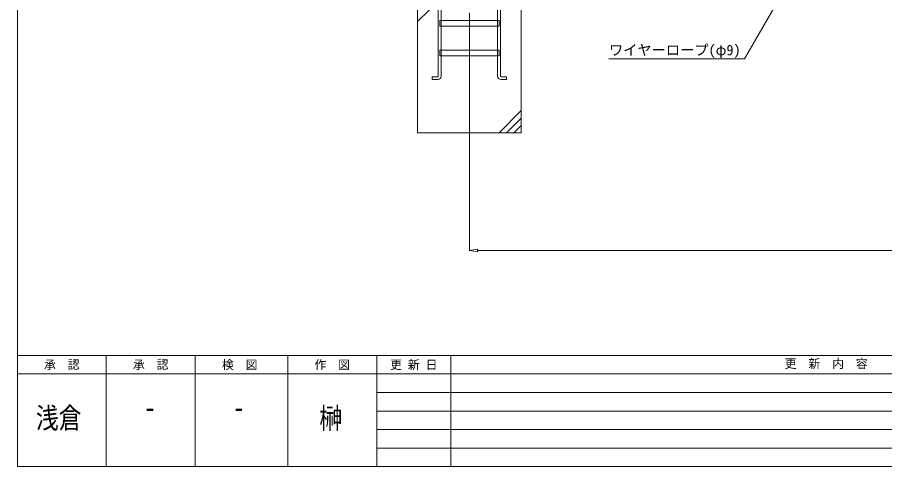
# Model space of a CAD drawing. Units: millimetres, scale not verified. Extents: x -10062 to 10062, y -16938 to 16938.
# Drawn here: x -10062 to -4211, y -16938 to -13909 of the extents above; entities that cross this region are included whole.
import ezdxf
from ezdxf.enums import TextEntityAlignment as Align

# ---------------------------------------------------------------- set-up
doc = ezdxf.new("R2010")
doc.units = ezdxf.units.MM
doc.header["$LTSCALE"] = 90
doc.linetypes.add('CHAIN2', pattern=[12, 9, -1, 1, -1])
doc.linetypes.add('DASHED1', pattern=[1.8, 1.2, -0.6])
for name, color, linetype, lineweight in [('0-9_基礎工事用PCA小', 134, 'Continuous', 18), ('0-B_図面枠', 134, 'Continuous', 18), ('0-C_寸法', 134, 'Continuous', 18), ('1-6_通芯', 134, 'CHAIN2', 18), ('1-B_文字', 134, 'Continuous', 18)]:
    doc.layers.add(name, color=color, linetype=linetype, lineweight=lineweight)
doc.styles.add('ＭＳ ゴシック', font='')
doc.styles.get('ＭＳ ゴシック').set_extended_font_data('MS Gothic')

msp = doc.modelspace()

# ---------------------------------------------------------------- linework, layer by layer
at = {"layer": '0-9_基礎工事用PCA小'}
for p, q in [((-7362.5, -13937.5), (-7212.5, -13787.5)), ((-7202.98, -13967.5), (-7202.98, -14129.5)), ((-6822.03, -13967.5), (-6822.03, -14129.5)), ((-7202.98, -14167.5), (-7202.98, -14304.5)), ((-6822.03, -14167.5), (-6822.03, -14304.5)), ((-6662.5, -14537.5), (-6812.5, -14687.5)), ((-6662.5, -14587.5), (-6762.5, -14687.5)), ((-6662.5, -14637.5), (-6712.5, -14687.5))]:
    msp.add_line(p, q, dxfattribs=at)
at = {"layer": '0-9_基礎工事用PCA小', "linetype": 'DASHED1'}
for p, q in [((-7202.98, -13929.5), (-7202.98, -13967.5)), ((-6822.03, -13929.5), (-6822.03, -13967.5)), ((-7202.98, -14129.5), (-7202.98, -14167.5)), ((-6822.03, -14129.5), (-6822.03, -14167.5))]:
    msp.add_line(p, q, dxfattribs=at)
at = {"layer": '0-9_基礎工事用PCA小'}
for points in [[(-7222.02, -14304.45), (-7222.02, -13727.5), (-7202.98, -13727.5), (-7202.98, -13929.5)], [(-6802.97, -14304.45), (-6802.97, -13727.5), (-6822.03, -13727.5), (-6822.03, -13929.5)], [(-7225.97, -14327.5), (-7262.97, -14327.5), (-7262.97, -14308.45), (-7226.03, -14308.45)], [(-6799.02, -14327.5), (-6762.02, -14327.5), (-6762.02, -14308.45), (-6798.98, -14308.45)]]:
    msp.add_lwpolyline(points, dxfattribs=at)
for points in [[(-7362.5, -14687.5), (-6662.5, -14687.5), (-6662.5, -13787.5), (-7362.5, -13787.5)], [(-7212.5, -13929.5), (-6812.5, -13929.5), (-6812.5, -13967.5), (-7212.5, -13967.5)], [(-7212.5, -14129.5), (-6812.5, -14129.5), (-6812.5, -14167.5), (-7212.5, -14167.5)]]:
    msp.add_lwpolyline(points, close=True, dxfattribs=at)
for centre, radius, start, end in [((-7226.03, -14304.45), 4, 270, 360), ((-7225.97, -14304.5), 23, 270, 360), ((-6799.02, -14304.5), 23, 180, 270), ((-6798.98, -14304.45), 4, 180, 270)]:
    msp.add_arc(centre, radius, start, end, dxfattribs=at)
at = {"layer": '0-B_図面枠'}
for p, q in [((-10062.5, -16187.5), (10062.5, -16187.5)), ((-9462.5, -16187.5), (-9462.5, -16937.5)), ((-8862.5, -16187.5), (-8862.5, -16937.5)), ((-8237.5, -16187.5), (-8237.5, -16937.5)), ((-7637.5, -16187.5), (-7637.5, -16937.5)), ((-7137.5, -16187.5), (-7137.5, -16937.5)), ((-10062.5, -16312.5), (-2087.5, -16312.5)), ((-7637.5, -16437.5), (-2087.5, -16437.5)), ((-7637.5, -16562.5), (-2087.5, -16562.5)), ((-7637.5, -16687.5), (-2087.5, -16687.5)), ((-7637.5, -16812.5), (-2087.5, -16812.5))]:
    msp.add_line(p, q, dxfattribs=at)
msp.add_lwpolyline([(-10062.5, -3062.5), (10062.5, -3062.5), (10062.5, -16937.5), (-10062.5, -16937.5)], close=True, dxfattribs=at)
at = {"layer": '0-C_寸法'}
for p, q in [((-7012.5, -14688.5), (-7012.5, -15481.96)), ((-6957.5, -15471.79), (-7012.5, -15480.96)), ((-7012.5, -15480.96), (-6957.5, -15490.13)), ((-6957.5, -15471.79), (-6957.5, -15490.13)), ((232.5, -15480.96), (-6957.5, -15480.96))]:
    msp.add_line(p, q, dxfattribs=at)
at = {"layer": '1-6_通芯'}
msp.add_line((-7012.5, -14687.5), (-7012.5, -12775.5), dxfattribs=at)
at = {"layer": '1-B_文字'}
msp.add_line((-6070.64, -14187.5), (-5157.2, -14187.5), dxfattribs=at)
msp.add_lwpolyline([(-4899.58, -13742.5), (-5156.5, -14187.5), (-5156.86, -14187.5)], dxfattribs=at)

# ---------------------------------------------------------------- texts
at = {"layer": '0-B_図面枠', "style": 'ＭＳ ゴシック'}
for s, p in [('更\u3000新\u3000内\u3000容', (-4884.88, -16290.32)), ('承\u3000認', (-9882.5, -16298)), ('承\u3000認', (-9282.5, -16298)), ('検\u3000図', (-8682.5, -16298)), ('作\u3000図', (-8057.5, -16298)), ('更 新 日', (-7547.5, -16298))]:
    msp.add_text(s, height=58.65, dxfattribs=at).set_placement(p, align=Align.BOTTOM_LEFT)
at = {"layer": '0-B_図面枠', "style": 'ＭＳ ゴシック', "width": 0.8}
for s, p in [('浅倉', (-9937.04, -16722.18)), ('-', (-9206.14, -16651.02)), ('-', (-8606.13, -16651.02)), ('榊', (-8024.77, -16723.89))]:
    msp.add_text(s, height=140.8, dxfattribs=at).set_placement(p, align=Align.BOTTOM_LEFT)
at = {"layer": '1-B_文字', "style": 'ＭＳ ゴシック'}
msp.add_text('ワイヤーロープ(φ9)', height=70.38, dxfattribs=at).set_placement((-6070.64, -14185.21), align=Align.BOTTOM_LEFT)

doc.saveas('drawing.dxf')
